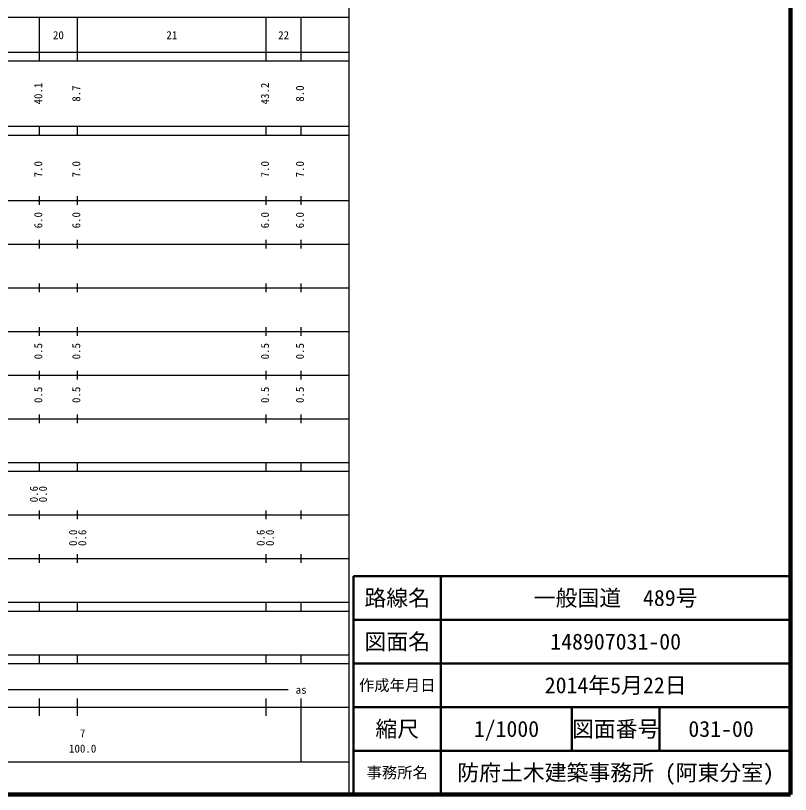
# Model space of a CAD drawing. Units: millimetres on the paper, enlarged 1000 times. Extents: x 40000 to 680000, y 20000 to 380000.
# Drawn here: x 502644 to 680000, y 20000 to 198357 of the extents above; entities that cross this region are included whole.
import ezdxf
from ezdxf.enums import TextEntityAlignment as Align

# ---------------------------------------------------------------- set-up
doc = ezdxf.new("R2010")
doc.units = ezdxf.units.MM
doc.header["$LTSCALE"] = 1000
for name, color, linetype, lineweight in [('M-TTL', 2, 'Continuous', 140), ('M-TTL-BAND', 7, 'Continuous', 25), ('M-TTL-FRAM', 2, 'Continuous', 50), ('M-TTL-LINE', 7, 'Continuous', 50)]:
    doc.layers.add(name, color=color, linetype=linetype, lineweight=lineweight)
doc.layers.add('M-TTL-TXT', color=7, linetype='Continuous')
doc.styles.add('ＭＳ ゴシック', font='')
doc.styles.get('ＭＳ ゴシック').set_extended_font_data('MS Gothic')

msp = doc.modelspace()

# ---------------------------------------------------------------- linework, layer by layer
at = {"layer": 'M-TTL'}
for p, q in [((680000, 20000), (680000, 380000)), ((40000, 20000), (680000, 20000))]:
    msp.add_line(p, q, dxfattribs=at)
at = {"layer": 'M-TTL-BAND'}
for p, q in [((579000, 20000), (579000, 370000)), ((68000, 198000), (579000, 198000)), ((508100, 188000), (508100, 198000)), ((516800, 188000), (516800, 198000)), ((560000, 188000), (560000, 198000)), ((568000, 188000), (568000, 198000)), ((40000, 190000), (579000, 190000)), ((40000, 188000), (579000, 188000)), ((40000, 173000), (579000, 173000)), ((508100, 171000), (508100, 173000)), ((516800, 171000), (516800, 173000)), ((560000, 171000), (560000, 173000)), ((568000, 171000), (568000, 173000)), ((40000, 171000), (579000, 171000)), ((508100, 155000), (508100, 157000)), ((516800, 155000), (516800, 157000)), ((560000, 155000), (560000, 157000)), ((568000, 155000), (568000, 157000)), ((40000, 156000), (579000, 156000)), ((508100, 145000), (508100, 147000)), ((516800, 145000), (516800, 147000)), ((560000, 145000), (560000, 147000)), ((568000, 145000), (568000, 147000)), ((46000, 146000), (579000, 146000)), ((52000, 136000), (579000, 136000)), ((508100, 135000), (508100, 137000)), ((516800, 135000), (516800, 137000)), ((560000, 135000), (560000, 137000)), ((568000, 135000), (568000, 137000)), ((508100, 125000), (508100, 127000)), ((516800, 125000), (516800, 127000)), ((560000, 125000), (560000, 127000)), ((568000, 125000), (568000, 127000)), ((46000, 126000), (579000, 126000)), ((52000, 116000), (579000, 116000)), ((508100, 115000), (508100, 117000)), ((516800, 115000), (516800, 117000)), ((560000, 115000), (560000, 117000)), ((568000, 115000), (568000, 117000)), ((46000, 106000), (579000, 106000)), ((508100, 105000), (508100, 107000)), ((516800, 105000), (516800, 107000)), ((560000, 105000), (560000, 107000)), ((568000, 105000), (568000, 107000)), ((40000, 96000), (579000, 96000)), ((508100, 94000), (508100, 96000)), ((516800, 94000), (516800, 96000)), ((560000, 94000), (560000, 96000)), ((568000, 94000), (568000, 96000)), ((40000, 94000), (579000, 94000)), ((49000, 84000), (579000, 84000)), ((508100, 83000), (508100, 85000)), ((516800, 83000), (516800, 85000)), ((560000, 83000), (560000, 85000)), ((568000, 83000), (568000, 85000)), ((508100, 73000), (508100, 75000)), ((516800, 73000), (516800, 75000)), ((560000, 73000), (560000, 75000)), ((568000, 73000), (568000, 75000)), ((40000, 74000), (579000, 74000)), ((40000, 64000), (579000, 64000)), ((508100, 62000), (508100, 64000)), ((516800, 62000), (516800, 64000)), ((560000, 62000), (560000, 64000)), ((568000, 62000), (568000, 64000)), ((40000, 62000), (579000, 62000)), ((40000, 52000), (579000, 52000)), ((508100, 50000), (508100, 52000)), ((516800, 50000), (516800, 52000)), ((560000, 50000), (560000, 52000)), ((568000, 50000), (568000, 52000)), ((40000, 50000), (579000, 50000)), ((294300, 44000), (565000, 44000)), ((508100, 38000), (508100, 42000)), ((516800, 38000), (516800, 42000)), ((560000, 38000), (560000, 42000)), ((568000, 27500), (568000, 42000)), ((40000, 40000), (579000, 40000)), ((68000, 27500), (579000, 27500))]:
    msp.add_line(p, q, dxfattribs=at)
at = {"layer": 'M-TTL-FRAM'}
for p, q in [((680000, 70000), (580000, 70000)), ((580000, 70000), (580000, 20000))]:
    msp.add_line(p, q, dxfattribs=at)
at = {"layer": 'M-TTL-LINE'}
for p, q in [((600000, 70000), (600000, 20000)), ((680000, 60000), (580000, 60000)), ((680000, 50000), (580000, 50000)), ((680000, 40000), (580000, 40000)), ((630000, 40000), (630000, 30000)), ((650000, 40000), (650000, 30000)), ((680000, 30000), (580000, 30000))]:
    msp.add_line(p, q, dxfattribs=at)

# ---------------------------------------------------------------- texts
at = {"layer": 'M-TTL-BAND', "style": 'ＭＳ ゴシック'}
for s, p in [('20', (512450, 192405)), ('21', (538400, 192405)), ('22', (564000, 192405)), ('as', (568000, 42500)), ('7', (518000, 32523)), ('100.0', (518000, 29033))]:
    msp.add_text(s, height=1833, dxfattribs=at).set_placement(p, align=Align.BOTTOM_CENTER)
for s, p in [('40.1', (509293, 180500)), ('8.7', (517993, 180500)), ('43.2', (561193, 180500)), ('8.0', (569193, 180500)), ('7.0', (509293, 163174)), ('7.0', (517993, 163174)), ('7.0', (561193, 163174)), ('7.0', (569193, 163174)), ('6.0', (509293, 151500)), ('6.0', (517993, 151500)), ('6.0', (561193, 151500)), ('6.0', (569193, 151500)), ('0.5', (509293, 121500)), ('0.5', (517993, 121500)), ('0.5', (561193, 121500)), ('0.5', (569193, 121500)), ('0.5', (509293, 111500)), ('0.5', (517993, 111500)), ('0.5', (561193, 111500)), ('0.5', (569193, 111500)), ('0.6', (508293, 88764)), ('0.0', (510356, 88764)), ('0.0', (517256, 78764)), ('0.6', (519363, 78764)), ('0.6', (560193, 78764)), ('0.0', (562322, 78764))]:
    msp.add_text(s, height=1833, rotation=90, dxfattribs=at).set_placement(p, align=Align.BOTTOM_CENTER)
at = {"layer": 'M-TTL-TXT', "style": 'ＭＳ ゴシック'}
for s, height, p in [('路線名', 3666, (590000, 65000)), ('路線名', 3666, (590000, 65000)), ('一般国道\u3000489号', 3666, (640000, 65000)), ('図面名', 3666, (590000, 55000)), ('図面名', 3666, (590000, 55000)), ('148907031-00', 3666, (640000, 55000)), ('作成年月日', 2566, (590000, 45000)), ('作成年月日', 2566, (590000, 45000)), ('2014年5月22日', 3666, (640000, 45000)), ('縮尺', 3666, (590000, 35000)), ('縮尺', 3666, (590000, 35000)), ('1/1000', 3666, (615000, 35000)), ('図面番号', 3666, (640000, 35000)), ('図面番号', 3666, (640000, 35000)), ('031-00', 3666, (664125, 35000)), ('防府土木建築事務所 (阿東分室)', 3666, (640000, 25000)), ('事務所名', 2566, (590000, 25000)), ('事務所名', 2566, (590000, 25000))]:
    msp.add_text(s, height=height, dxfattribs=at).set_placement(p, align=Align.MIDDLE_CENTER)

doc.saveas('drawing.dxf')
